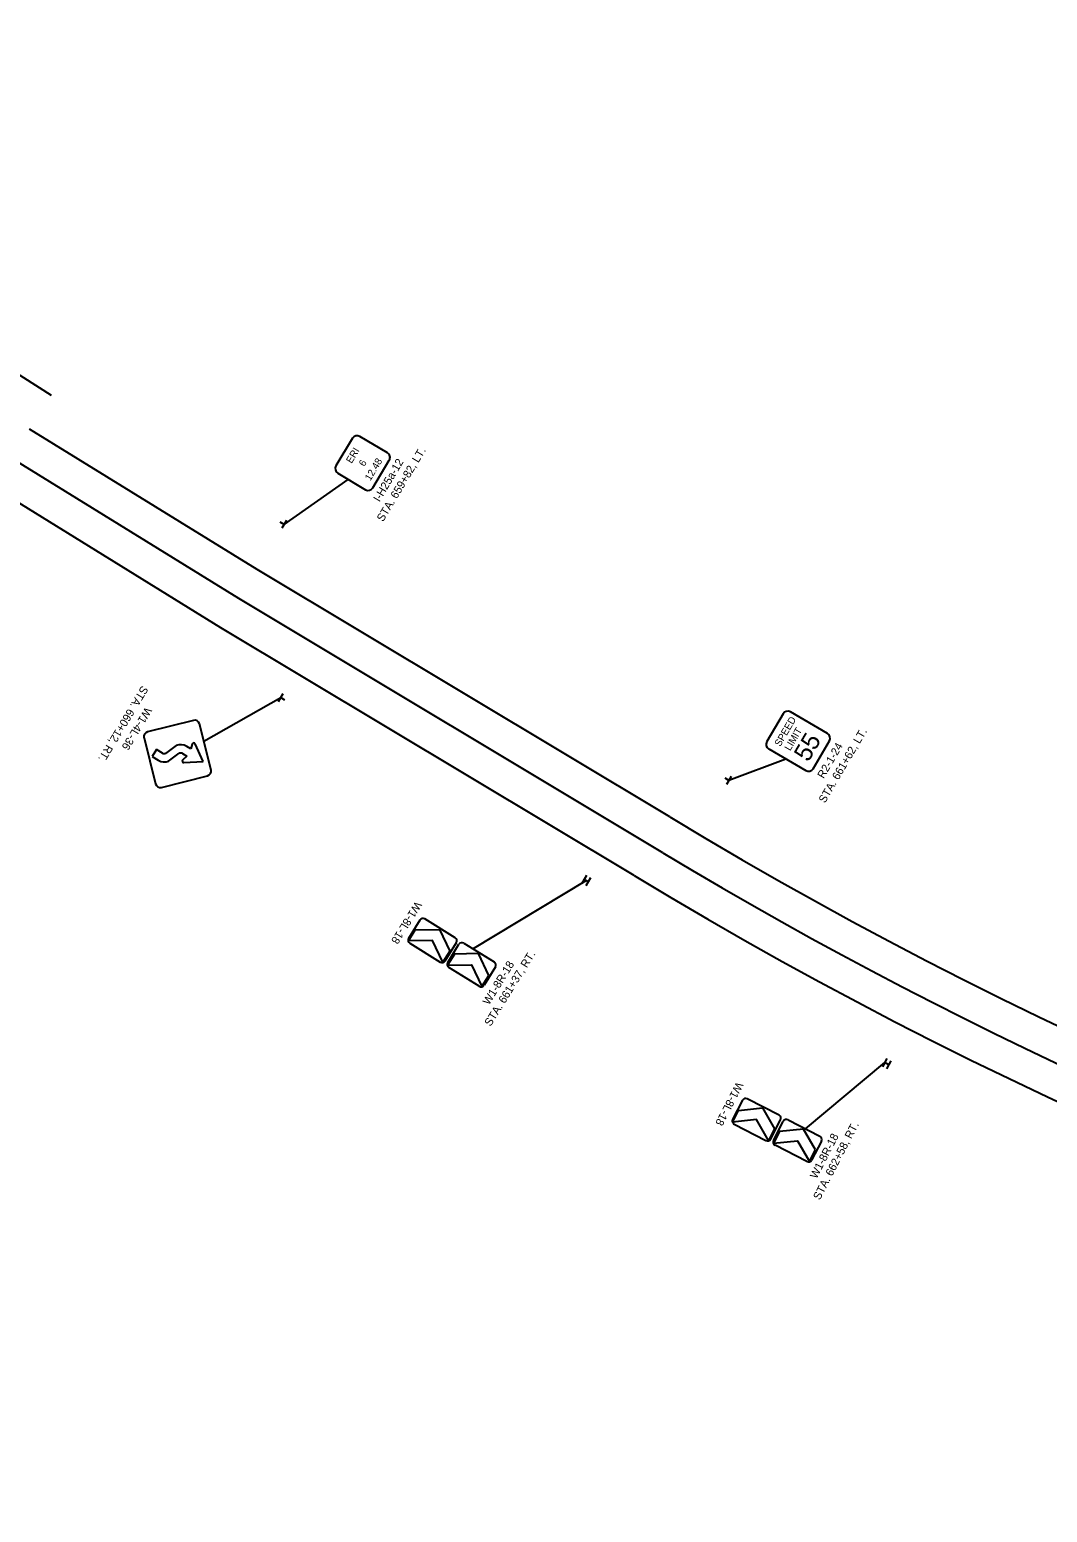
# Model space of a CAD drawing. Extents: x 138941 to 142028, y 334852 to 336890.
# Drawn here: x 139323 to 139680, y 336276 to 336795 of the extents above; entities that cross this region are included whole.
import ezdxf

# ---------------------------------------------------------------- set-up
doc = ezdxf.new("R2010")
doc.units = 0
for name, color, linetype in [('_CIVIL_CONSTRUCTION', 7, 'Continuous'), ('PM_P_Channelizing_Line', 7, 'Continuous'), ('PM_P_Yield_Line', 7, 'Continuous'), ('PV_P_EOP', 7, 'Continuous'), ('SN_P_Text', 7, 'Continuous')]:
    doc.layers.add(name, color=color, linetype=linetype)

msp = doc.modelspace()

# ---------------------------------------------------------------- linework, layer by layer
at = {"layer": '_CIVIL_CONSTRUCTION'}
for p, q in [((139403.04, 336606.04), (139323.47, 336655.08)), ((139390.43, 336585.62), (139310.78, 336634.71)), ((139547.46, 336519.44), (139403.04, 336606.04)), ((139535.03, 336498.91), (139390.43, 336585.62))]:
    msp.add_line(p, q, dxfattribs=at)
for radius in [1516, 1540]:
    msp.add_arc((140332.75, 337816.2), radius, 238.80203, 274.17801, dxfattribs=at)
at = {"layer": 'PM_P_Channelizing_Line'}
for p, q in [((139412.55, 336621.78), (139411.16, 336622.56)), ((139413.34, 336623.18), (139411.77, 336620.39)), ((139410.51, 336559.87), (139412.15, 336562.61)), ((139411.33, 336561.24), (139412.7, 336560.42)), ((139367.82, 336543.06), (139366.32, 336540.56)), ((139369.96, 336541.77), (139367.82, 336543.06)), ((139374.79, 336544.41), (139371.06, 336541.68)), ((139379.91, 336543.21), (139378.44, 336544.1)), ((139380.3, 336544.87), (139379.91, 336543.21)), ((139384.23, 336538.83), (139381.39, 336544.98)), ((139366.32, 336540.56), (139368.46, 336539.27)), ((139372.11, 336538.96), (139375.85, 336541.69)), ((139376.94, 336541.59), (139378.46, 336540.68)), ((139378.46, 336540.68), (139377.05, 336539.45)), ((139377.47, 336538.43), (139384.23, 336538.83)), ((139377.47, 336538.43), (139377.47, 336538.43)), ((139568.16, 336532.15), (139566.79, 336532.98)), ((139568.98, 336533.53), (139567.34, 336530.78)), ((139518.37, 336498.93), (139516.69, 336496.21)), ((139518.89, 336496.73), (139517.53, 336497.57)), ((139519.73, 336498.09), (139518.05, 336495.37)), ((139518.21, 336497.15), (139518.21, 336497.15)), ((139455.99, 336476.05), (139458.4, 336479.94)), ((139470.45, 336472.49), (139468.04, 336468.59)), ((139472.08, 336471.48), (139469.67, 336467.58)), ((139481.71, 336460.12), (139484.13, 336464.02)), ((139623.4, 336434.91), (139621.93, 336432.07)), ((139624.09, 336432.76), (139622.66, 336433.49)), ((139624.82, 336434.18), (139623.35, 336431.33)), ((139623.38, 336433.12), (139623.38, 336433.12)), ((139569.45, 336412.73), (139571.55, 336416.8)), ((139584.14, 336410.31), (139582.04, 336406.24)), ((139585.85, 336409.43), (139583.75, 336405.36)), ((139596.34, 336398.87), (139598.44, 336402.94))]:
    msp.add_line(p, q, dxfattribs=at)
for points in [[(139436.44, 336651.89), (139430.66, 336642.24)], [(139448.66, 336646.76), (139439.01, 336652.54)], [(139443.53, 336634.54), (139449.31, 336644.19)], [(139431.3, 336639.67), (139440.95, 336633.89)], [(139380.86, 336553.22), (139364.7, 336549.17)], [(139587.1, 336555.48), (139581.43, 336545.77)], [(139602.62, 336548.59), (139589.67, 336556.16)], [(139386.94, 336535.84), (139382.89, 336552.01)], [(139363.49, 336547.14), (139367.54, 336530.98)], [(139582.1, 336543.21), (139595.06, 336535.64)], [(139597.62, 336536.31), (139603.3, 336546.03)], [(139369.56, 336529.77), (139385.73, 336533.82)], [(139460.02, 336483.35), (139456.07, 336476.97)], [(139458.4, 336479.94), (139466.84, 336480.11), (139470.45, 336472.49)], [(139472.37, 336477.18), (139461.74, 336483.76)], [(139468.04, 336468.59), (139464.43, 336476.21), (139455.99, 336476.05)], [(139456.48, 336475.25), (139467.11, 336468.67)], [(139468.83, 336469.08), (139472.78, 336475.46)], [(139469.75, 336468.51), (139473.7, 336474.88)], [(139475.42, 336475.29), (139486.05, 336468.71)], [(139484.13, 336464.02), (139480.52, 336471.64), (139472.08, 336471.48)], [(139469.67, 336467.58), (139478.1, 336467.75), (139481.71, 336460.12)], [(139480.78, 336460.21), (139470.16, 336466.79)], [(139486.45, 336466.99), (139482.51, 336460.61)], [(139572.89, 336420.33), (139569.46, 336413.66)], [(139571.55, 336416.8), (139579.94, 336417.63), (139584.14, 336410.31)], [(139585.69, 336415.14), (139574.58, 336420.86)], [(139582.04, 336406.24), (139577.84, 336413.56), (139569.45, 336412.73)], [(139582.79, 336406.79), (139586.23, 336413.45)], [(139583.76, 336406.29), (139587.19, 336412.96)], [(139588.88, 336413.49), (139599.99, 336407.77)], [(139570, 336411.98), (139581.11, 336406.25)], [(139598.44, 336402.94), (139594.24, 336410.26), (139585.85, 336409.43)], [(139583.75, 336405.36), (139592.14, 336406.19), (139596.34, 336398.87)], [(139595.41, 336398.88), (139584.29, 336404.6)], [(139600.53, 336406.08), (139597.09, 336399.42)]]:
    msp.add_lwpolyline(points, dxfattribs=at)
for centre, radius, start, end in [((139438.05, 336650.93), 1.87, 59.0805, 149.0805), ((139447.7, 336645.15), 1.88, 329.0805, 59.0805), ((139432.27, 336641.28), 1.87, 149.0805, 239.0805), ((139441.92, 336635.5), 1.87, 239.0805, 329.0805), ((139381.27, 336551.6), 1.67, 14.0805, 104.0805), ((139588.72, 336554.54), 1.88, 59.7113, 149.7113), ((139365.1, 336547.55), 1.67, 104.0805, 194.0805), ((139601.68, 336546.97), 1.88, 329.7113, 59.7113), ((139376.3, 336540.52), 4.17, 59.0805, 111.2056), ((139380.87, 336544.73), 0.583, 24.754, 166.8503), ((139583.05, 336544.82), 1.88, 149.7113, 239.7113), ((139370.6, 336542.85), 4.17, 239.0805, 291.2056), ((139370.6, 336542.85), 1.25, 239.0805, 291.2056), ((139376.3, 336540.52), 1.25, 59.0805, 111.2056), ((139377.44, 336539.01), 0.583, 131.3076, 273.4065), ((139385.32, 336535.44), 1.67, 284.0805, 14.0805), ((139596, 336537.26), 1.88, 239.7113, 329.7113), ((139369.16, 336531.38), 1.67, 194.0805, 284.0805), ((139461.09, 336482.69), 1.25, 58.2369, 148.2369), ((139457.14, 336476.32), 1.25, 148.2369, 238.2369), ((139471.71, 336476.11), 1.25, 328.2369, 58.2369), ((139474.76, 336474.22), 1.25, 58.2369, 148.2369), ((139467.77, 336469.74), 1.25, 238.2369, 328.2369), ((139470.82, 336467.85), 1.25, 148.2369, 238.2369), ((139485.39, 336467.64), 1.25, 328.2369, 58.2369), ((139481.44, 336461.27), 1.25, 238.2369, 328.2369), ((139574.01, 336419.75), 1.25, 62.7292, 152.7292), ((139570.57, 336413.09), 1.25, 152.7292, 242.7292), ((139585.12, 336414.03), 1.25, 332.7292, 62.7292), ((139588.3, 336412.38), 1.25, 62.7292, 152.7292), ((139599.41, 336406.65), 1.25, 332.7292, 62.7292), ((139581.68, 336407.36), 1.25, 242.7292, 332.7292), ((139584.87, 336405.72), 1.25, 152.7292, 242.7292), ((139595.98, 336399.99), 1.25, 242.7292, 332.7292)]:
    msp.add_arc(centre, radius, start, end, dxfattribs=at)
at = {"layer": 'PM_P_Yield_Line'}
for p, q in [((139412.55, 336621.78), (139434.97, 336637.47)), ((139384.41, 336545.92), (139411.33, 336561.24)), ((139588.1, 336539.7), (139568.16, 336532.15)), ((139478.55, 336473.35), (139518.21, 336497.15)), ((139595, 336410.33), (139622.66, 336433.49))]:
    msp.add_line(p, q, dxfattribs=at)
at = {"layer": 'PV_P_EOP'}
for p, q in [((139396.72, 336595.84), (139317.13, 336644.9)), ((139545.08, 336506.86), (139396.72, 336595.84))]:
    msp.add_line(p, q, dxfattribs=at)
msp.add_arc((140332.75, 337816.2), 1528, 238.96981, 267.66358, dxfattribs=at)
at = {"layer": 'SN_P_Text'}
msp.add_line((139331.12, 336666.81), (139129.9, 336794.81), dxfattribs=at)

# ---------------------------------------------------------------- texts
at = {"layer": 'PM_P_Channelizing_Line'}
for s, height, rotation, p in [('ERI', 2.5, 59.0805, (139436.14, 336642.88)), ('6', 2.5, 59.0805, (139440.6, 336641.81)), ('12.48', 2.5, 59.0805, (139442.7, 336636.81)), ('SPEED', 2.5, 59.7113, (139586.08, 336543.82)), ('LIMIT', 2.5, 59.7113, (139589.58, 336542.37)), ('55', 6.25, 59.7113, (139595.93, 336538.37))]:
    msp.add_text(s, height=height, rotation=rotation, dxfattribs=at).set_placement(p)
at = {"layer": 'PM_P_Yield_Line'}
for s, rotation, p in [('STA. 659+82, LT.', 59.0805, (139447.13, 336622.48)), ('I-H25a-12', 59.0805, (139445.89, 336629.4)), ('STA. 660+12, RT.', 239.0805, (139362.74, 336565.56)), ('W1-4L-36', 239.0805, (139364.02, 336558.05)), ('STA. 661+62, LT.', 59.7113, (139601.76, 336524.06)), ('R2-1-24', 59.7113, (139601.31, 336532.64)), ('W1-8L-18', 238.2369, (139458.5, 336490.11)), ('STA. 661+37, RT.', 58.2369, (139484.77, 336445.99)), ('W1-8R-18', 58.2369, (139484.18, 336453.44)), ('W1-8L-18', 242.7292, (139570.84, 336426.95)), ('W1-8R-18', 62.7292, (139598.83, 336392.65)), ('STA. 662+58, RT.', 62.7292, (139599.96, 336385.23))]:
    msp.add_text(s, height=2.8, rotation=rotation, dxfattribs=at).set_placement(p)

doc.saveas('drawing.dxf')
